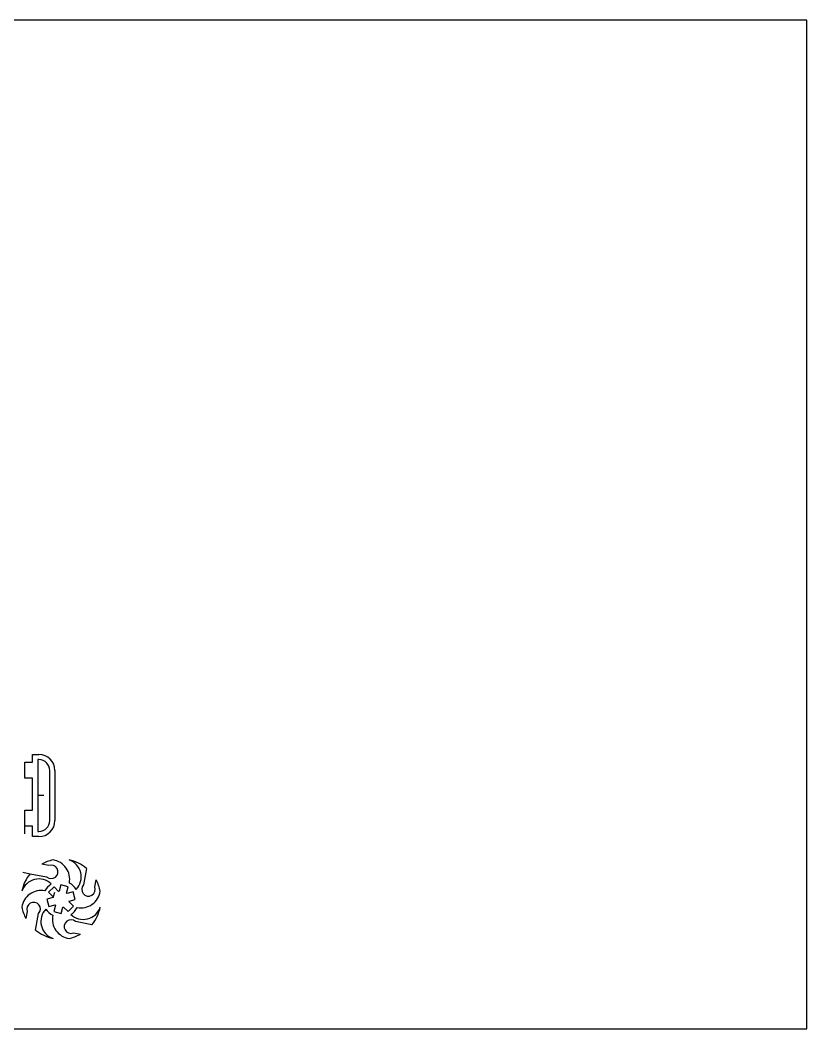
# Model space of a CAD drawing. Extents: x 0 to 600, y 0 to 400.
# Drawn here: x 288 to 600, y 0 to 400 of the extents above; entities that cross this region are included whole.
import ezdxf

# ---------------------------------------------------------------- set-up
doc = ezdxf.new("R2010")
doc.units = 0
doc.header["$MEASUREMENT"] = 0
doc.layers.add('DEFAULT', color=7, linetype='Continuous')
doc.layers.add('Layer1', color=150, linetype='Continuous')

msp = doc.modelspace()

# ---------------------------------------------------------------- linework, layer by layer
at = {"layer": 'DEFAULT'}
for p, q in [((292.9451, 105.7217), (292.9451, 108.7817)), ((292.9451, 108.7817), (295.4559, 108.7817)), ((289.8971, 99.3718), (289.8971, 105.7217)), ((289.8971, 105.7217), (292.9451, 105.7217)), ((295.4559, 106.7498), (294.9771, 106.7498)), ((294.9771, 106.7498), (294.9771, 92.5043)), ((299.7739, 82.5769), (299.7739, 102.4318)), ((301.8059, 102.4317), (301.8059, 82.5769)), ((292.9451, 99.3718), (289.8971, 99.3718)), ((292.9451, 86.6718), (292.9451, 99.3718)), ((297.3755, 92.5043), (294.9771, 92.5043)), ((294.9771, 92.5043), (294.9771, 78.2589)), ((289.8971, 80.3218), (289.8971, 86.6718)), ((289.8971, 86.6718), (292.9451, 86.6718)), ((289.8971, 77.3218), (289.8971, 80.3218)), ((292.9451, 80.3218), (289.8971, 80.3218)), ((292.9451, 76.2269), (292.9451, 80.3218)), ((295.4559, 76.2269), (292.9451, 76.2269)), ((294.9771, 78.2589), (295.4559, 78.2589)), ((299.3501, 64.7826), (296.5633, 65.3098)), ((289.0428, 62.0795), (291.9905, 61.5219)), ((291.9905, 61.5219), (298.5002, 60.2903)), ((314.3409, 63.641), (313.1094, 57.1312)), ((301.4632, 56.3236), (299.3079, 54.1683)), ((303.276, 54.5108), (301.4632, 56.3236)), ((304.1586, 57.0458), (303.4951, 54.5695)), ((307.1028, 56.2569), (304.1586, 57.0458)), ((306.4393, 53.7807), (307.1028, 56.2569)), ((317.6017, 56.2814), (318.1289, 59.0682)), ((301.062, 52.1364), (298.5858, 51.4729)), ((299.3079, 54.1683), (301.1207, 52.3555)), ((301.1207, 52.3555), (301.062, 52.1364)), ((301.5762, 54.0554), (301.1207, 52.3555)), ((303.4951, 54.5695), (303.276, 54.5108)), ((306.5997, 53.6202), (306.4393, 53.7807)), ((309.076, 54.2837), (306.5997, 53.6202)), ((309.8649, 51.3396), (309.076, 54.2837)), ((298.5858, 51.4729), (299.3747, 48.5287)), ((299.3747, 48.5287), (301.851, 49.1922)), ((302.0114, 49.0318), (301.3478, 46.5555)), ((301.851, 49.1922), (302.0114, 49.0318)), ((304.2919, 45.7666), (304.9554, 48.2429)), ((304.9554, 48.2429), (305.1747, 48.3017)), ((305.1747, 48.3017), (306.9875, 46.4889)), ((306.9875, 46.4889), (309.1427, 48.6441)), ((307.33, 50.4569), (307.3886, 50.6761)), ((309.1427, 48.6441), (307.33, 50.4569)), ((307.3886, 50.6761), (309.8649, 51.3396)), ((290.8489, 46.5311), (290.3217, 43.7443)), ((294.1096, 39.1715), (295.3412, 45.6812)), ((301.3478, 46.5555), (304.2919, 45.7666)), ((316.46, 41.2906), (309.9503, 42.5222)), ((309.1005, 38.0299), (311.8872, 37.5026))]:
    msp.add_line(p, q, dxfattribs=at)
for centre, radius, start, end in [((295.4559, 102.4317), 6.35, 0, 90), ((295.4559, 102.4318), 4.318, 0, 90), ((295.4559, 82.5769), 4.318, 270, 0), ((295.4559, 82.5769), 6.35, 270, 0), ((304.2253, 51.4062), 15.875, 101.521852, 118.858255), ((300.3164, 62.2733), 2.689, 227.514039, 111.060633), ((299.9571, 59.3282), 7.7116, 348.520887, 81.819534), ((305.1125, 60.2132), 7.126, 316.335082, 71.178478), ((304.2253, 51.4062), 15.875, 50.416421, 78.421846), ((304.2253, 51.4062), 15.875, 140.416154, 168.421808), ((295.4183, 52.2935), 7.126, 46.335017, 161.17932), ((304.2253, 51.4062), 7.1844, 122.75288, 152.753034), ((304.2253, 51.4062), 7.1845, 32.753217, 62.75326), ((315.0923, 55.315), 2.689, 137.512601, 21.060328), ((304.2253, 51.4062), 15.875, 11.52186, 28.858298), ((296.3033, 47.1381), 7.7115, 78.519868, 171.820195), ((312.1472, 55.6744), 7.7117, 258.520909, 351.819567), ((304.2253, 51.4062), 15.875, 191.52186, 208.857985), ((293.3583, 47.4973), 2.6889, 317.51416, 201.058356), ((313.0323, 50.519), 7.126, 226.335017, 341.17932), ((304.2253, 51.4062), 7.1844, 302.753308, 332.753034), ((304.2253, 51.4062), 15.875, 320.416219, 348.422159), ((303.338, 42.5993), 7.126, 136.335681, 251.179195), ((304.2253, 51.4062), 7.1844, 212.752822, 242.752898), ((308.4934, 43.4843), 7.7117, 168.520779, 261.820316), ((308.1342, 40.5392), 2.689, 47.515477, 291.061269), ((304.2253, 51.4062), 15.8749, 230.415938, 258.421774), ((304.2253, 51.4062), 15.875, 281.521849, 298.857966)]:
    msp.add_arc(centre, radius, start, end, dxfattribs=at)
at = {"layer": 'Layer1'}
msp.add_lwpolyline([(0, 0), (600, 0), (600, 400), (0, 400)], close=True, dxfattribs=at)

doc.saveas('drawing.dxf')
